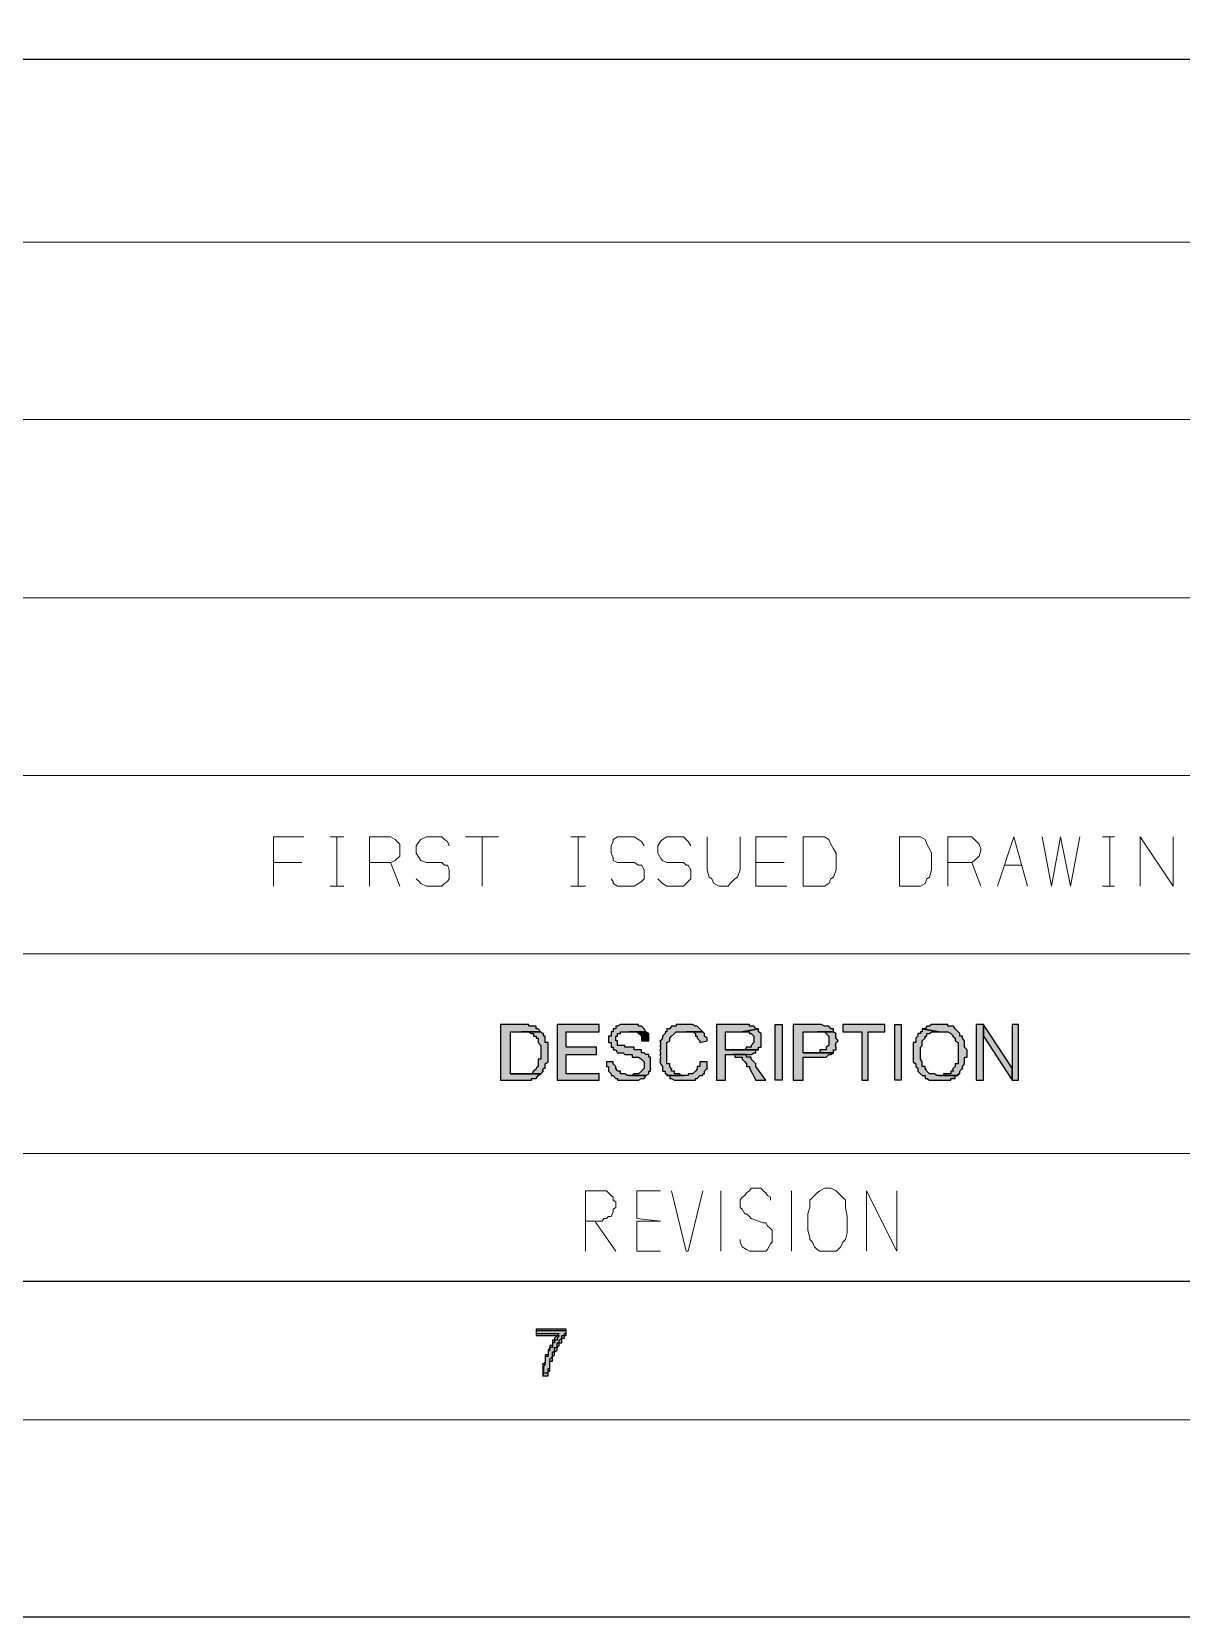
# Model space of a CAD drawing. Header units: millimetres. Extents: x 3 to 291, y 6 to 496.
# Drawn here: x 149.36 to 170.15, y 292.69 to 321.36 of the extents above; entities that cross this region are included whole.
import ezdxf

# ---------------------------------------------------------------- set-up
doc = ezdxf.new("R2010")
doc.units = ezdxf.units.MM
doc.layers.get('0').update_dxf_attribs({"linetype": 'CONTINUOUS'})

msp = doc.modelspace()

# ---------------------------------------------------------------- hatches: boundary and pattern name
for points in [[(158.217, 303.413), (157.836, 303.413), (157.836, 302.404), (158.217, 302.404), (158.266, 302.404), (158.316, 302.404), (158.349, 302.404), (158.399, 302.404), (158.399, 302.437), (158.432, 302.437), (158.481, 302.437), (158.515, 302.486), (158.564, 302.519), (158.018, 302.519), (158.018, 303.28), (158.217, 303.28), (158.564, 303.28), (158.515, 303.33), (158.481, 303.33), (158.481, 303.38), (158.432, 303.38), (158.399, 303.38), (158.349, 303.38), (158.349, 303.413), (158.316, 303.413), (158.266, 303.413)], [(159.623, 303.413), (158.862, 303.413), (158.862, 302.404), (159.623, 302.404), (159.623, 302.519), (159.027, 302.519), (159.027, 302.867), (159.573, 302.867), (159.573, 302.999), (159.027, 302.999), (159.027, 303.28), (159.623, 303.28)], [(160.169, 303.413), (160.136, 303.413), (160.086, 303.413), (160.053, 303.413), (160.004, 303.413), (159.954, 303.38), (159.921, 303.38), (159.921, 303.33), (159.871, 303.33), (159.871, 303.28), (159.838, 303.28), (159.838, 303.247), (159.838, 303.198), (159.788, 303.198), (159.788, 303.165), (159.788, 303.115), (159.788, 303.082), (159.838, 303.082), (159.838, 303.032), (159.838, 302.999), (159.871, 302.999), (159.871, 302.95), (159.921, 302.95), (159.954, 302.9), (160.004, 302.9), (160.053, 302.9), (160.086, 302.867), (160.136, 302.867), (160.169, 302.867), (160.219, 302.867), (160.219, 302.817), (160.252, 302.817), (160.301, 302.817), (160.334, 302.817), (160.384, 302.784), (160.434, 302.734), (160.434, 302.701), (160.434, 302.652), (160.434, 302.619), (160.384, 302.569), (160.334, 302.519), (160.301, 302.519), (160.252, 302.519), (160.219, 302.486), (160.169, 302.486), (160.467, 302.486), (160.516, 302.519), (160.516, 302.569), (160.55, 302.569), (160.55, 302.619), (160.55, 302.602), (160.55, 302.652), (160.55, 302.701), (160.55, 302.734), (160.55, 302.784), (160.55, 302.817), (160.516, 302.817), (160.516, 302.867), (160.467, 302.867), (160.434, 302.9), (160.384, 302.9), (160.384, 302.95), (160.334, 302.95), (160.301, 302.95), (160.252, 302.95), (160.252, 302.999), (160.219, 302.999), (160.169, 302.999), (160.136, 302.999), (160.086, 302.999), (160.086, 303.032), (160.053, 303.032), (160.004, 303.032), (159.954, 303.032), (159.954, 303.082), (159.954, 303.115), (159.921, 303.115), (159.921, 303.165), (159.921, 303.198), (159.954, 303.198), (159.954, 303.247), (160.004, 303.247), (160.004, 303.28), (160.053, 303.28), (160.086, 303.28), (160.136, 303.28), (160.169, 303.28), (160.467, 303.28), (160.434, 303.33), (160.384, 303.38), (160.334, 303.38), (160.334, 303.413), (160.301, 303.413), (160.252, 303.413), (160.219, 303.413)], [(161.195, 303.413), (161.145, 303.413), (161.112, 303.413), (161.062, 303.413), (161.013, 303.413), (161.013, 303.38), (160.98, 303.38), (160.93, 303.38), (160.897, 303.33), (160.847, 303.33), (160.847, 303.28), (160.814, 303.28), (160.814, 303.247), (160.765, 303.198), (160.765, 303.165), (160.732, 303.115), (160.715, 303.115), (160.732, 303.082), (160.732, 303.032), (160.715, 303.032), (160.732, 302.999), (160.732, 302.95), (160.715, 302.95), (160.732, 302.9), (160.732, 302.867), (160.715, 302.867), (160.732, 302.817), (160.732, 302.784), (160.715, 302.784), (160.732, 302.734), (160.715, 302.734), (160.732, 302.701), (160.765, 302.652), (160.765, 302.619), (160.765, 302.569), (160.814, 302.569), (160.814, 302.519), (160.847, 302.519), (160.847, 302.486), (161.145, 302.486), (161.112, 302.486), (161.062, 302.519), (161.013, 302.519), (160.98, 302.519), (160.98, 302.569), (160.93, 302.569), (160.93, 302.619), (160.93, 302.602), (160.897, 302.652), (160.897, 302.701), (160.847, 302.701), (160.847, 302.734), (160.847, 302.784), (160.847, 302.817), (160.847, 302.867), (160.847, 302.9), (160.847, 302.95), (160.847, 302.999), (160.847, 303.032), (160.847, 303.082), (160.897, 303.115), (160.897, 303.165), (160.93, 303.198), (160.98, 303.247), (161.013, 303.28), (161.062, 303.28), (161.112, 303.28), (161.145, 303.28), (161.195, 303.28), (161.493, 303.28), (161.443, 303.33), (161.393, 303.38), (161.36, 303.38), (161.311, 303.413), (161.277, 303.413), (161.228, 303.413)], [(162.204, 303.413), (161.741, 303.413), (161.741, 302.404), (161.906, 302.404), (161.906, 302.867), (162.039, 302.867), (162.287, 302.867), (162.336, 302.867), (162.369, 302.867), (162.419, 302.9), (162.452, 302.9), (162.452, 302.95), (162.502, 302.95), (161.906, 302.95), (161.906, 303.28), (162.204, 303.28), (162.502, 303.33), (162.452, 303.33), (162.419, 303.38), (162.369, 303.38), (162.336, 303.38), (162.336, 303.413), (162.287, 303.413), (162.254, 303.413)], [(162.502, 303.33), (162.204, 303.28), (162.254, 303.28), (162.287, 303.28), (162.336, 303.28), (162.336, 303.247), (162.369, 303.247), (162.419, 303.198), (162.419, 303.165), (162.419, 303.115), (162.419, 303.082), (162.369, 303.032), (162.369, 302.999), (162.336, 302.999), (162.287, 302.999), (162.254, 302.95), (162.204, 302.95), (162.171, 302.95), (161.906, 302.95), (162.502, 302.95), (162.502, 302.999), (162.551, 302.999), (162.551, 303.032), (162.551, 303.082), (162.551, 303.115), (162.551, 303.165), (162.551, 303.198), (162.551, 303.247), (162.502, 303.28)], [(162.8, 302.404), (162.932, 302.404), (162.932, 303.413), (162.8, 303.413)], [(163.511, 303.413), (163.13, 303.413), (163.13, 302.404), (163.312, 302.404), (163.312, 302.817), (163.561, 302.817), (163.61, 302.817), (163.643, 302.817), (163.693, 302.817), (163.726, 302.817), (163.776, 302.867), (163.809, 302.867), (163.858, 302.9), (163.312, 302.9), (163.312, 303.28), (163.561, 303.28), (163.858, 303.28), (163.858, 303.33), (163.809, 303.33), (163.776, 303.38), (163.726, 303.38), (163.693, 303.38), (163.643, 303.413), (163.61, 303.413), (163.561, 303.413)], [(164.785, 303.413), (164.024, 303.413), (164.024, 303.28), (164.371, 303.28), (164.371, 302.404), (164.487, 302.404), (164.487, 303.28), (164.785, 303.28)], [(164.967, 302.404), (165.083, 302.404), (165.083, 303.413), (164.967, 303.413)], [(165.463, 303.33), (165.463, 303.28), (165.43, 303.28), (165.43, 303.247), (165.381, 303.247), (165.381, 303.198), (165.347, 303.165), (165.347, 303.115), (165.347, 303.082), (165.298, 303.082), (165.298, 303.032), (165.298, 302.999), (165.298, 302.95), (165.298, 302.9), (165.298, 302.867), (165.298, 302.817), (165.298, 302.784), (165.298, 302.734), (165.347, 302.701), (165.347, 302.652), (165.381, 302.619), (165.381, 302.569), (165.43, 302.519), (165.463, 302.486), (165.513, 302.486), (165.513, 302.437), (165.546, 302.437), (165.596, 302.404), (165.629, 302.404), (165.678, 302.404), (165.728, 302.404), (165.761, 302.404), (165.811, 302.404), (165.844, 302.404), (165.893, 302.404), (165.927, 302.404), (165.976, 302.404), (165.976, 302.437), (166.026, 302.437), (166.009, 302.437), (166.059, 302.437), (166.059, 302.486), (166.109, 302.486), (165.761, 302.486), (165.728, 302.486), (165.678, 302.519), (165.629, 302.519), (165.596, 302.519), (165.546, 302.569), (165.513, 302.619), (165.513, 302.602), (165.513, 302.652), (165.463, 302.652), (165.463, 302.701), (165.463, 302.734), (165.43, 302.784), (165.43, 302.817), (165.43, 302.867), (165.43, 302.9), (165.43, 302.95), (165.43, 302.999), (165.463, 303.032), (165.463, 303.082), (165.463, 303.115), (165.513, 303.165), (165.513, 303.198), (165.546, 303.198), (165.546, 303.247), (165.596, 303.247), (165.629, 303.28), (165.678, 303.28), (165.728, 303.28), (165.761, 303.28)], [(165.761, 303.413), (165.728, 303.413), (165.678, 303.413), (165.629, 303.413), (165.596, 303.38), (165.546, 303.38), (165.513, 303.33), (165.463, 303.33), (165.761, 303.28), (165.811, 303.28), (165.844, 303.28), (165.893, 303.28), (165.927, 303.28), (165.976, 303.247), (166.026, 303.198), (166.009, 303.198), (166.059, 303.165), (166.059, 303.115), (166.109, 303.082), (166.109, 303.032), (166.109, 302.999), (166.109, 302.95), (166.109, 302.9), (166.109, 302.867), (166.109, 302.817), (166.109, 302.784), (166.109, 302.734), (166.109, 302.701), (166.059, 302.701), (166.059, 302.652), (166.026, 302.619), (166.009, 302.602), (166.026, 302.569), (165.976, 302.569), (165.976, 302.519), (165.927, 302.519), (165.893, 302.519), (165.844, 302.519), (165.844, 302.486), (165.811, 302.486), (165.761, 302.486), (166.109, 302.486), (166.109, 302.519), (166.142, 302.519), (166.142, 302.569), (166.191, 302.619), (166.191, 302.602), (166.191, 302.652), (166.224, 302.701), (166.224, 302.734), (166.224, 302.784), (166.224, 302.817), (166.274, 302.817), (166.274, 302.867), (166.274, 302.9), (166.274, 302.95), (166.224, 302.999), (166.224, 303.032), (166.224, 303.082), (166.224, 303.115), (166.191, 303.165), (166.191, 303.198), (166.142, 303.198), (166.142, 303.247), (166.109, 303.28), (166.059, 303.33), (166.026, 303.38), (166.009, 303.38), (165.976, 303.38), (165.927, 303.38), (165.927, 303.413), (165.893, 303.413), (165.844, 303.413), (165.811, 303.413)], [(166.572, 303.413), (166.439, 303.413), (166.439, 302.404), (166.572, 302.404), (166.572, 303.198)], [(166.572, 303.413), (166.572, 303.198), (167.085, 302.404), (167.085, 302.619)], [(167.2, 303.413), (167.085, 303.413), (167.085, 302.619), (167.085, 302.404), (167.2, 302.404)], [(158.564, 303.28), (158.217, 303.28), (158.266, 303.28), (158.316, 303.28), (158.349, 303.28), (158.399, 303.247), (158.432, 303.247), (158.432, 303.198), (158.481, 303.198), (158.481, 303.165), (158.515, 303.165), (158.515, 303.115), (158.515, 303.082), (158.564, 303.032), (158.564, 302.999), (158.564, 302.95), (158.564, 302.9), (158.564, 302.867), (158.564, 302.817), (158.564, 302.784), (158.515, 302.784), (158.515, 302.734), (158.515, 302.701), (158.515, 302.652), (158.481, 302.619), (158.481, 302.602), (158.432, 302.569), (158.399, 302.519), (158.349, 302.519), (158.316, 302.519), (158.266, 302.519), (158.217, 302.519), (158.018, 302.519), (158.564, 302.519), (158.614, 302.569), (158.597, 302.569), (158.614, 302.619), (158.647, 302.619), (158.647, 302.652), (158.647, 302.701), (158.697, 302.734), (158.697, 302.784), (158.697, 302.817), (158.697, 302.867), (158.697, 302.9), (158.697, 302.95), (158.697, 302.999), (158.697, 303.032), (158.697, 303.082), (158.647, 303.082), (158.647, 303.115), (158.647, 303.165), (158.647, 303.198), (158.614, 303.198), (158.614, 303.247), (158.597, 303.247)], [(160.467, 303.28), (160.169, 303.28), (160.219, 303.28), (160.252, 303.28), (160.301, 303.28), (160.334, 303.247), (160.384, 303.198), (160.384, 303.165), (160.384, 303.115), (160.516, 303.115), (160.516, 303.165), (160.516, 303.198), (160.516, 303.247)], [(161.493, 303.28), (161.195, 303.28), (161.228, 303.28), (161.277, 303.28), (161.311, 303.28), (161.36, 303.247), (161.36, 303.198), (161.393, 303.198), (161.393, 303.165), (161.443, 303.115), (161.443, 303.082), (161.575, 303.115), (161.575, 303.165), (161.526, 303.198), (161.526, 303.247)], [(163.858, 303.28), (163.561, 303.28), (163.61, 303.28), (163.643, 303.28), (163.693, 303.28), (163.726, 303.247), (163.776, 303.198), (163.776, 303.165), (163.776, 303.115), (163.776, 303.082), (163.776, 303.032), (163.726, 302.999), (163.726, 302.95), (163.693, 302.95), (163.643, 302.95), (163.61, 302.95), (163.61, 302.9), (163.561, 302.9), (163.312, 302.9), (163.858, 302.9), (163.858, 302.95), (163.908, 302.95), (163.908, 302.999), (163.892, 302.999), (163.908, 303.032), (163.892, 303.032), (163.908, 303.082), (163.941, 303.115), (163.908, 303.165), (163.892, 303.165), (163.908, 303.198), (163.892, 303.198), (163.908, 303.247), (163.892, 303.247)], [(162.287, 302.867), (162.039, 302.867), (162.072, 302.867), (162.072, 302.817), (162.121, 302.817), (162.171, 302.817), (162.204, 302.817), (162.204, 302.784), (162.254, 302.734), (162.287, 302.701), (162.287, 302.652), (162.336, 302.652), (162.336, 302.619), (162.452, 302.404), (162.634, 302.404), (162.452, 302.652), (162.452, 302.701), (162.419, 302.734), (162.369, 302.784), (162.369, 302.817), (162.336, 302.817), (162.287, 302.817)], [(159.871, 302.734), (159.755, 302.734), (159.755, 302.701), (159.755, 302.652), (159.788, 302.652), (159.788, 302.619), (159.788, 302.602), (159.788, 302.569), (159.838, 302.519), (159.838, 302.486), (159.871, 302.486), (159.921, 302.437), (159.954, 302.437), (159.954, 302.404), (160.004, 302.404), (160.053, 302.404), (160.086, 302.404), (160.136, 302.404), (160.169, 302.404), (160.219, 302.404), (160.252, 302.404), (160.301, 302.404), (160.334, 302.404), (160.384, 302.437), (160.434, 302.437), (160.467, 302.486), (160.169, 302.486), (160.136, 302.486), (160.086, 302.519), (160.053, 302.519), (160.004, 302.519), (160.004, 302.569), (159.954, 302.569), (159.921, 302.619), (159.921, 302.602), (159.921, 302.652), (159.871, 302.701)], [(161.443, 302.734), (161.443, 302.701), (161.443, 302.652), (161.393, 302.652), (161.393, 302.619), (161.393, 302.602), (161.36, 302.569), (161.311, 302.519), (161.277, 302.519), (161.228, 302.519), (161.228, 302.486), (161.195, 302.486), (161.145, 302.486), (160.847, 302.486), (160.897, 302.486), (160.897, 302.437), (160.93, 302.437), (160.98, 302.404), (161.013, 302.404), (161.062, 302.404), (161.112, 302.404), (161.145, 302.404), (161.195, 302.404), (161.228, 302.404), (161.277, 302.404), (161.311, 302.404), (161.36, 302.404), (161.36, 302.437), (161.393, 302.437), (161.443, 302.486), (161.493, 302.486), (161.493, 302.519), (161.526, 302.519), (161.526, 302.569), (161.575, 302.619), (161.575, 302.602), (161.575, 302.652), (161.575, 302.701), (161.575, 302.734)], [(159.027, 297.903), (158.481, 297.903), (158.481, 297.821), (158.895, 297.821), (158.862, 297.788), (158.812, 297.738), (158.812, 297.705), (158.779, 297.705), (158.779, 297.655), (158.779, 297.606), (158.73, 297.606), (158.73, 297.573), (158.697, 297.523), (158.697, 297.49), (158.697, 297.44), (158.647, 297.44), (158.647, 297.407), (158.647, 297.357), (158.647, 297.324), (158.647, 297.308), (158.614, 297.275), (158.597, 297.275), (158.614, 297.225), (158.597, 297.225), (158.614, 297.192), (158.614, 297.142), (158.597, 297.142), (158.614, 297.109), (158.697, 297.109), (158.697, 297.142), (158.697, 297.192), (158.73, 297.192), (158.73, 297.225), (158.73, 297.275), (158.73, 297.324), (158.73, 297.308), (158.73, 297.357), (158.779, 297.407), (158.779, 297.44), (158.779, 297.49), (158.812, 297.49), (158.812, 297.523), (158.812, 297.573), (158.862, 297.573), (158.862, 297.606), (158.862, 297.655), (158.895, 297.655), (158.895, 297.705), (158.945, 297.738), (158.945, 297.788), (158.994, 297.788), (158.994, 297.821), (159.027, 297.821)], [(159.027, 297.87), (158.481, 297.87), (158.481, 297.788), (158.895, 297.788), (158.862, 297.738), (158.862, 297.705), (158.812, 297.705), (158.812, 297.655), (158.779, 297.655), (158.779, 297.606), (158.779, 297.573), (158.73, 297.573), (158.73, 297.523), (158.697, 297.49), (158.697, 297.44), (158.697, 297.407), (158.647, 297.407), (158.647, 297.357), (158.647, 297.324), (158.647, 297.308), (158.647, 297.275), (158.614, 297.225), (158.614, 297.192), (158.597, 297.192), (158.614, 297.142), (158.597, 297.142), (158.614, 297.109), (158.597, 297.109), (158.614, 297.06), (158.597, 297.06), (158.697, 297.06), (158.697, 297.109), (158.697, 297.142), (158.73, 297.142), (158.73, 297.192), (158.73, 297.225), (158.73, 297.275), (158.73, 297.324), (158.779, 297.324), (158.779, 297.357), (158.779, 297.407), (158.812, 297.44), (158.812, 297.49), (158.862, 297.523), (158.862, 297.573), (158.895, 297.606), (158.895, 297.655), (158.945, 297.655), (158.945, 297.705), (158.945, 297.738), (158.994, 297.738), (158.994, 297.788), (159.027, 297.788)]]:
    msp.add_hatch(color=7).paths.add_polyline_path(points)

# ---------------------------------------------------------------- linework, layer by layer
at = {"color": 7, "linetype": 'Continuous', "lineweight": 25}
for points in [[(3.044, 496.423), (291.468, 496.423), (291.468, 292.692), (3.044, 292.692)], [(9.017, 490.616), (285.495, 490.616), (285.495, 298.764), (9.017, 298.764)]]:
    msp.add_lwpolyline(points, close=True, dxfattribs=at)
at = {"color": 7, "linetype": 'Continuous', "lineweight": 5}
for points in [[(6.552, 493.031), (287.96, 493.031), (287.96, 296.265), (6.552, 296.265)], [(163.776, 300.451), (163.693, 300.451), (163.61, 300.402), (163.561, 300.369), (163.511, 300.319), (163.428, 300.236), (163.428, 300.104), (163.395, 299.988), (163.395, 299.856), (163.395, 299.823), (163.395, 299.723), (163.395, 299.69), (163.428, 299.558), (163.428, 299.525), (163.478, 299.475), (163.511, 299.392), (163.561, 299.343), (163.61, 299.31), (163.693, 299.31), (163.776, 299.31), (163.809, 299.31), (163.908, 299.31), (163.941, 299.343), (163.991, 299.392), (164.024, 299.475), (164.074, 299.525), (164.107, 299.641), (164.107, 299.69), (164.107, 299.773), (164.107, 299.823), (164.107, 299.938), (164.074, 300.104), (164.074, 300.236), (163.991, 300.319), (163.941, 300.369), (163.908, 300.402), (163.809, 300.451)]]:
    msp.add_lwpolyline(points, close=True, dxfattribs=at)
at = {"color": 7, "linetype": 'Continuous', "lineweight": 25}
msp.add_lwpolyline([(9.017, 320.867), (285.495, 320.867), (285.495, 320.867)], dxfattribs=at)
at = {"color": 7, "linetype": 'Continuous', "lineweight": 5}
for points in [[(128.618, 320.867), (199.909, 320.867), (199.909, 320.867)], [(128.618, 317.558), (205.617, 317.558), (205.617, 317.558)], [(128.618, 314.349), (205.617, 314.349), (205.617, 314.349)], [(128.618, 311.123), (205.617, 311.123), (205.617, 311.123)], [(128.618, 307.913), (205.617, 307.913), (205.617, 307.913)], [(128.618, 304.687), (205.617, 304.687), (205.617, 304.687)], [(128.618, 301.08), (205.617, 301.08), (205.617, 301.08)], [(159.375, 299.31), (159.375, 300.402), (159.673, 300.402), (159.706, 300.402), (159.755, 300.402), (159.788, 300.369), (159.838, 300.319), (159.871, 300.286), (159.871, 300.236), (159.921, 300.203), (159.921, 300.104), (159.871, 300.071), (159.871, 300.021), (159.838, 299.938), (159.788, 299.938), (159.755, 299.905), (159.706, 299.905), (159.673, 299.856), (159.375, 299.856), (159.54, 299.856), (159.921, 299.31)], [(160.732, 299.31), (160.301, 299.31), (160.301, 299.856), (160.732, 299.856), (160.301, 299.905), (160.301, 300.402), (160.732, 300.402)], [(160.93, 300.402), (161.195, 299.31), (161.228, 299.31), (161.493, 300.402)], [(161.823, 299.31), (161.823, 300.402), (161.823, 300.402)], [(162.171, 299.525), (162.171, 299.475), (162.204, 299.392), (162.287, 299.343), (162.336, 299.31), (162.419, 299.31), (162.452, 299.31), (162.551, 299.31), (162.634, 299.31), (162.667, 299.343), (162.717, 299.442), (162.75, 299.475), (162.75, 299.525), (162.75, 299.608), (162.75, 299.641), (162.75, 299.69), (162.717, 299.723), (162.667, 299.773), (162.634, 299.823), (162.585, 299.823), (162.369, 299.905), (162.336, 299.938), (162.287, 299.988), (162.254, 299.988), (162.204, 300.071), (162.171, 300.104), (162.171, 300.203), (162.171, 300.236), (162.204, 300.286), (162.254, 300.319), (162.287, 300.369), (162.336, 300.402), (162.369, 300.451), (162.452, 300.451), (162.551, 300.451), (162.585, 300.402), (162.634, 300.369), (162.667, 300.319), (162.717, 300.286), (162.717, 300.236)], [(163.097, 299.31), (163.097, 300.402), (163.097, 300.402)], [(164.454, 299.31), (164.454, 300.402), (165, 299.31), (165, 300.402)]]:
    msp.add_lwpolyline(points, dxfattribs=at)
at = {"color": 7, "linetype": 'Continuous', "lineweight": 20}
for points in [[(154.279, 306.804), (153.733, 306.804), (153.733, 305.911)], [(154.279, 306.804), (153.733, 306.804), (153.733, 305.911)], [(154.759, 306.804), (155.007, 306.804), (155.007, 306.804)], [(154.759, 306.804), (155.007, 306.804), (155.007, 306.804)], [(154.875, 305.911), (154.875, 306.804), (154.875, 306.804)], [(154.875, 305.911), (154.875, 306.804), (154.875, 306.804)], [(155.47, 305.911), (155.47, 306.804), (155.851, 306.804), (155.934, 306.755), (156.016, 306.672), (156.016, 306.589), (156.016, 306.556), (156.016, 306.457), (155.934, 306.374), (155.851, 306.341), (155.47, 306.341)], [(155.47, 305.911), (155.47, 306.804), (155.851, 306.804), (155.934, 306.755), (156.016, 306.672), (156.016, 306.589), (156.016, 306.556), (156.016, 306.457), (155.934, 306.374), (155.851, 306.341), (155.47, 306.341)], [(156.314, 306.043), (156.364, 305.994), (156.397, 305.961), (156.496, 305.911), (156.777, 305.911), (156.827, 305.961), (156.877, 305.994), (156.91, 306.043), (156.91, 306.209), (156.877, 306.292), (156.827, 306.292), (156.777, 306.341), (156.496, 306.341), (156.397, 306.374), (156.364, 306.424), (156.314, 306.507), (156.314, 306.639), (156.364, 306.722), (156.397, 306.755), (156.496, 306.804), (156.777, 306.804), (156.827, 306.755), (156.877, 306.722), (156.91, 306.639)], [(156.314, 306.043), (156.364, 305.994), (156.397, 305.961), (156.496, 305.911), (156.777, 305.911), (156.827, 305.961), (156.877, 305.994), (156.91, 306.043), (156.91, 306.209), (156.877, 306.292), (156.827, 306.292), (156.777, 306.341), (156.496, 306.341), (156.397, 306.374), (156.364, 306.424), (156.314, 306.507), (156.314, 306.639), (156.364, 306.722), (156.397, 306.755), (156.496, 306.804), (156.777, 306.804), (156.827, 306.755), (156.877, 306.722), (156.91, 306.639)], [(157.207, 306.804), (157.803, 306.804), (157.803, 306.804)], [(157.207, 306.804), (157.803, 306.804), (157.803, 306.804)], [(157.505, 305.911), (157.505, 306.804), (157.505, 306.804)], [(157.505, 305.911), (157.505, 306.804), (157.505, 306.804)], [(159.11, 306.804), (159.375, 306.804), (159.375, 306.804)], [(159.11, 306.804), (159.375, 306.804), (159.375, 306.804)], [(159.242, 305.911), (159.242, 306.804), (159.242, 306.804)], [(159.242, 305.911), (159.242, 306.804), (159.242, 306.804)], [(159.838, 306.043), (159.871, 305.994), (159.871, 305.961), (159.954, 305.911), (160.252, 305.911), (160.334, 305.961), (160.384, 305.994), (160.434, 306.043), (160.434, 306.209), (160.384, 306.292), (160.334, 306.292), (160.252, 306.341), (159.954, 306.341), (159.871, 306.374), (159.871, 306.424), (159.838, 306.507), (159.838, 306.639), (159.871, 306.722), (159.871, 306.755), (159.954, 306.804), (160.252, 306.804), (160.334, 306.755), (160.384, 306.722), (160.434, 306.639)], [(159.838, 306.043), (159.871, 305.994), (159.871, 305.961), (159.954, 305.911), (160.252, 305.911), (160.334, 305.961), (160.384, 305.994), (160.434, 306.043), (160.434, 306.209), (160.384, 306.292), (160.334, 306.292), (160.252, 306.341), (159.954, 306.341), (159.871, 306.374), (159.871, 306.424), (159.838, 306.507), (159.838, 306.639), (159.871, 306.722), (159.871, 306.755), (159.954, 306.804), (160.252, 306.804), (160.334, 306.755), (160.384, 306.722), (160.434, 306.639)], [(160.682, 306.043), (160.732, 305.994), (160.765, 305.961), (160.847, 305.911), (161.145, 305.911), (161.195, 305.961), (161.228, 305.994), (161.277, 306.043), (161.277, 306.209), (161.228, 306.292), (161.195, 306.292), (161.145, 306.341), (160.847, 306.341), (160.765, 306.374), (160.732, 306.424), (160.682, 306.507), (160.682, 306.639), (160.732, 306.722), (160.765, 306.755), (160.847, 306.804), (161.145, 306.804), (161.195, 306.755), (161.228, 306.722), (161.277, 306.639)], [(160.682, 306.043), (160.732, 305.994), (160.765, 305.961), (160.847, 305.911), (161.145, 305.911), (161.195, 305.961), (161.228, 305.994), (161.277, 306.043), (161.277, 306.209), (161.228, 306.292), (161.195, 306.292), (161.145, 306.341), (160.847, 306.341), (160.765, 306.374), (160.732, 306.424), (160.682, 306.507), (160.682, 306.639), (160.732, 306.722), (160.765, 306.755), (160.847, 306.804), (161.145, 306.804), (161.195, 306.755), (161.228, 306.722), (161.277, 306.639)], [(161.575, 306.804), (161.575, 306.209), (161.608, 306.076), (161.658, 306.043), (161.691, 305.961), (161.79, 305.911), (161.956, 305.911), (161.989, 305.961), (162.072, 306.043), (162.121, 306.076), (162.171, 306.209), (162.171, 306.804)], [(161.575, 306.804), (161.575, 306.209), (161.608, 306.076), (161.658, 306.043), (161.691, 305.961), (161.79, 305.911), (161.956, 305.911), (161.989, 305.961), (162.072, 306.043), (162.121, 306.076), (162.171, 306.209), (162.171, 306.804)], [(163.015, 306.804), (162.452, 306.804), (162.452, 305.911), (163.015, 305.911)], [(163.015, 306.804), (162.452, 306.804), (162.452, 305.911), (163.015, 305.911)], [(165.927, 305.911), (165.927, 306.804), (166.357, 306.804), (166.406, 306.755), (166.489, 306.672), (166.522, 306.589), (166.522, 306.556), (166.489, 306.457), (166.406, 306.374), (166.357, 306.341), (165.927, 306.341)], [(165.927, 305.911), (165.927, 306.804), (166.357, 306.804), (166.406, 306.755), (166.489, 306.672), (166.522, 306.589), (166.522, 306.556), (166.489, 306.457), (166.406, 306.374), (166.357, 306.341), (165.927, 306.341)], [(166.82, 305.911), (167.118, 306.804), (167.366, 305.911)], [(166.82, 305.911), (167.118, 306.804), (167.366, 305.911)], [(167.631, 306.804), (167.796, 305.911), (167.962, 306.804), (168.144, 305.911), (168.309, 306.804)], [(167.631, 306.804), (167.796, 305.911), (167.962, 306.804), (168.144, 305.911), (168.309, 306.804)], [(168.723, 306.804), (168.938, 306.804), (168.938, 306.804)], [(168.723, 306.804), (168.938, 306.804), (168.938, 306.804)], [(168.855, 305.911), (168.855, 306.804), (168.855, 306.804)], [(168.855, 305.911), (168.855, 306.804), (168.855, 306.804)], [(169.401, 305.911), (169.401, 306.804), (169.997, 305.911), (169.997, 306.804)], [(169.401, 305.911), (169.401, 306.804), (169.997, 305.911), (169.997, 306.804)], [(153.733, 306.341), (154.246, 306.341), (154.246, 306.341)], [(153.733, 306.341), (154.246, 306.341), (154.246, 306.341)], [(155.851, 306.341), (156.016, 305.911), (156.016, 305.911)], [(155.851, 306.341), (156.016, 305.911), (156.016, 305.911)], [(162.965, 306.341), (162.452, 306.341), (162.452, 306.341)], [(162.965, 306.341), (162.452, 306.341), (162.452, 306.341)], [(166.357, 306.341), (166.522, 305.911), (166.522, 305.911)], [(166.357, 306.341), (166.522, 305.911), (166.522, 305.911)], [(166.952, 306.292), (167.25, 306.292), (167.25, 306.292)], [(166.952, 306.292), (167.25, 306.292), (167.25, 306.292)], [(154.759, 305.911), (155.007, 305.911), (155.007, 305.911)], [(154.759, 305.911), (155.007, 305.911), (155.007, 305.911)], [(159.11, 305.911), (159.375, 305.911), (159.375, 305.911)], [(159.11, 305.911), (159.375, 305.911), (159.375, 305.911)], [(168.723, 305.911), (168.938, 305.911), (168.938, 305.911)], [(168.723, 305.911), (168.938, 305.911), (168.938, 305.911)]]:
    msp.add_lwpolyline(points, dxfattribs=at)
for points in [[(163.312, 305.911), (163.312, 306.341), (163.312, 306.804), (163.693, 306.804), (163.776, 306.755), (163.809, 306.672), (163.858, 306.589), (163.908, 306.507), (163.908, 306.209), (163.858, 306.076), (163.809, 306.043), (163.776, 305.961), (163.693, 305.911)], [(163.312, 305.911), (163.312, 306.341), (163.312, 306.804), (163.693, 306.804), (163.776, 306.755), (163.809, 306.672), (163.858, 306.589), (163.908, 306.507), (163.908, 306.209), (163.858, 306.076), (163.809, 306.043), (163.776, 305.961), (163.693, 305.911)], [(165.05, 305.911), (165.05, 306.341), (165.05, 306.804), (165.43, 306.804), (165.513, 306.755), (165.546, 306.672), (165.596, 306.589), (165.629, 306.507), (165.629, 306.209), (165.596, 306.076), (165.546, 306.043), (165.513, 305.961), (165.43, 305.911)], [(165.05, 305.911), (165.05, 306.341), (165.05, 306.804), (165.43, 306.804), (165.513, 306.755), (165.546, 306.672), (165.596, 306.589), (165.629, 306.507), (165.629, 306.209), (165.596, 306.076), (165.546, 306.043), (165.513, 305.961), (165.43, 305.911)]]:
    msp.add_lwpolyline(points, close=True, dxfattribs=at)
at = {"color": 7, "linetype": 'Continuous', "lineweight": -2}
for points in [[(158.217, 303.413), (157.836, 303.413), (157.836, 302.404), (158.217, 302.404), (158.266, 302.404), (158.266, 302.404), (158.316, 302.404), (158.349, 302.404), (158.349, 302.404), (158.399, 302.404), (158.399, 302.437), (158.432, 302.437), (158.481, 302.437), (158.481, 302.437), (158.515, 302.486), (158.515, 302.486), (158.515, 302.486), (158.564, 302.519), (158.018, 302.519), (158.018, 303.28), (158.217, 303.28), (158.564, 303.28), (158.515, 303.33), (158.515, 303.33), (158.481, 303.33), (158.481, 303.38), (158.432, 303.38), (158.399, 303.38), (158.399, 303.38), (158.399, 303.38), (158.349, 303.38), (158.349, 303.413), (158.316, 303.413), (158.266, 303.413)], [(159.623, 303.413), (158.862, 303.413), (158.862, 302.404), (159.623, 302.404), (159.623, 302.519), (159.027, 302.519), (159.027, 302.867), (159.573, 302.867), (159.573, 302.999), (159.027, 302.999), (159.027, 303.28), (159.623, 303.28)], [(160.169, 303.413), (160.136, 303.413), (160.086, 303.413), (160.086, 303.413), (160.053, 303.413), (160.004, 303.413), (160.004, 303.413), (159.954, 303.38), (159.954, 303.38), (159.921, 303.38), (159.921, 303.33), (159.871, 303.33), (159.871, 303.28), (159.838, 303.28), (159.838, 303.28), (159.838, 303.247), (159.838, 303.198), (159.788, 303.198), (159.788, 303.165), (159.788, 303.165), (159.788, 303.115), (159.788, 303.082), (159.838, 303.082), (159.838, 303.032), (159.838, 303.032), (159.838, 303.032), (159.838, 302.999), (159.871, 302.999), (159.871, 302.95), (159.921, 302.95), (159.954, 302.9), (159.954, 302.9), (159.954, 302.9), (160.004, 302.9), (160.004, 302.9), (160.053, 302.9), (160.086, 302.867), (160.086, 302.867), (160.136, 302.867), (160.169, 302.867), (160.219, 302.867), (160.219, 302.817), (160.252, 302.817), (160.301, 302.817), (160.301, 302.817), (160.301, 302.817), (160.334, 302.817), (160.384, 302.784), (160.384, 302.784), (160.434, 302.734), (160.434, 302.734), (160.434, 302.734), (160.434, 302.701), (160.434, 302.652), (160.434, 302.652), (160.434, 302.652), (160.434, 302.619), (160.384, 302.569), (160.384, 302.569), (160.384, 302.569), (160.334, 302.519), (160.301, 302.519), (160.301, 302.519), (160.252, 302.519), (160.252, 302.519), (160.219, 302.486), (160.169, 302.486), (160.467, 302.486), (160.516, 302.519), (160.516, 302.519), (160.516, 302.569), (160.55, 302.569), (160.55, 302.619), (160.55, 302.602), (160.55, 302.652), (160.55, 302.701), (160.55, 302.701), (160.55, 302.734), (160.55, 302.734), (160.55, 302.784), (160.55, 302.817), (160.516, 302.817), (160.516, 302.867), (160.467, 302.867), (160.467, 302.867), (160.434, 302.9), (160.434, 302.9), (160.384, 302.9), (160.384, 302.95), (160.384, 302.95), (160.334, 302.95), (160.334, 302.95), (160.301, 302.95), (160.252, 302.95), (160.252, 302.999), (160.219, 302.999), (160.169, 302.999), (160.136, 302.999), (160.086, 302.999), (160.086, 303.032), (160.053, 303.032), (160.004, 303.032), (160.004, 303.032), (159.954, 303.032), (159.954, 303.082), (159.954, 303.082), (159.954, 303.115), (159.921, 303.115), (159.921, 303.165), (159.921, 303.165), (159.921, 303.198), (159.954, 303.198), (159.954, 303.247), (160.004, 303.247), (160.004, 303.247), (160.004, 303.28), (160.053, 303.28), (160.053, 303.28), (160.086, 303.28), (160.136, 303.28), (160.169, 303.28), (160.467, 303.28), (160.434, 303.33), (160.434, 303.33), (160.384, 303.38), (160.384, 303.38), (160.334, 303.38), (160.334, 303.38), (160.334, 303.413), (160.301, 303.413), (160.252, 303.413), (160.252, 303.413), (160.219, 303.413)], [(161.195, 303.413), (161.195, 303.413), (161.145, 303.413), (161.112, 303.413), (161.112, 303.413), (161.062, 303.413), (161.013, 303.413), (161.013, 303.38), (160.98, 303.38), (160.98, 303.38), (160.93, 303.38), (160.897, 303.33), (160.897, 303.33), (160.847, 303.33), (160.847, 303.28), (160.814, 303.28), (160.814, 303.247), (160.814, 303.247), (160.765, 303.198), (160.765, 303.165), (160.765, 303.165), (160.765, 303.165), (160.732, 303.115), (160.715, 303.115), (160.732, 303.082), (160.732, 303.032), (160.715, 303.032), (160.732, 302.999), (160.732, 302.95), (160.715, 302.95), (160.732, 302.9), (160.732, 302.867), (160.715, 302.867), (160.732, 302.817), (160.732, 302.784), (160.715, 302.784), (160.732, 302.734), (160.715, 302.734), (160.732, 302.701), (160.765, 302.652), (160.765, 302.652), (160.765, 302.619), (160.765, 302.569), (160.814, 302.569), (160.814, 302.519), (160.847, 302.519), (160.847, 302.486), (160.847, 302.486), (161.145, 302.486), (161.145, 302.486), (161.112, 302.486), (161.112, 302.486), (161.062, 302.519), (161.062, 302.519), (161.013, 302.519), (160.98, 302.519), (160.98, 302.569), (160.93, 302.569), (160.93, 302.619), (160.93, 302.602), (160.897, 302.652), (160.897, 302.652), (160.897, 302.701), (160.897, 302.701), (160.847, 302.701), (160.847, 302.734), (160.847, 302.784), (160.847, 302.784), (160.847, 302.817), (160.847, 302.867), (160.847, 302.867), (160.847, 302.9), (160.847, 302.95), (160.847, 302.95), (160.847, 302.999), (160.847, 303.032), (160.847, 303.032), (160.847, 303.082), (160.897, 303.115), (160.897, 303.115), (160.897, 303.165), (160.897, 303.165), (160.93, 303.198), (160.93, 303.198), (160.98, 303.247), (160.98, 303.247), (160.98, 303.247), (161.013, 303.28), (161.013, 303.28), (161.062, 303.28), (161.112, 303.28), (161.112, 303.28), (161.145, 303.28), (161.195, 303.28), (161.493, 303.28), (161.443, 303.33), (161.443, 303.33), (161.393, 303.38), (161.393, 303.38), (161.36, 303.38), (161.36, 303.38), (161.311, 303.413), (161.277, 303.413), (161.277, 303.413), (161.228, 303.413)], [(162.204, 303.413), (161.741, 303.413), (161.741, 302.404), (161.906, 302.404), (161.906, 302.867), (162.039, 302.867), (162.287, 302.867), (162.287, 302.867), (162.336, 302.867), (162.369, 302.867), (162.369, 302.867), (162.419, 302.9), (162.419, 302.9), (162.452, 302.9), (162.452, 302.95), (162.502, 302.95), (162.502, 302.95), (161.906, 302.95), (161.906, 303.28), (162.204, 303.28), (162.502, 303.33), (162.452, 303.33), (162.452, 303.33), (162.419, 303.38), (162.419, 303.38), (162.419, 303.38), (162.369, 303.38), (162.336, 303.38), (162.336, 303.413), (162.287, 303.413), (162.287, 303.413), (162.254, 303.413)], [(162.502, 303.33), (162.204, 303.28), (162.204, 303.28), (162.254, 303.28), (162.287, 303.28), (162.287, 303.28), (162.336, 303.28), (162.336, 303.247), (162.369, 303.247), (162.369, 303.247), (162.419, 303.198), (162.419, 303.198), (162.419, 303.165), (162.419, 303.115), (162.419, 303.115), (162.419, 303.082), (162.419, 303.082), (162.369, 303.032), (162.369, 303.032), (162.369, 302.999), (162.336, 302.999), (162.336, 302.999), (162.336, 302.999), (162.287, 302.999), (162.254, 302.95), (162.254, 302.95), (162.204, 302.95), (162.171, 302.95), (161.906, 302.95), (162.502, 302.95), (162.502, 302.999), (162.551, 302.999), (162.551, 303.032), (162.551, 303.032), (162.551, 303.082), (162.551, 303.115), (162.551, 303.115), (162.551, 303.165), (162.551, 303.165), (162.551, 303.198), (162.551, 303.247), (162.551, 303.247), (162.502, 303.28), (162.502, 303.28)], [(162.8, 302.404), (162.8, 303.413), (162.932, 303.413), (162.932, 302.404)], [(163.511, 303.413), (163.13, 303.413), (163.13, 302.404), (163.312, 302.404), (163.312, 302.817), (163.561, 302.817), (163.561, 302.817), (163.61, 302.817), (163.643, 302.817), (163.643, 302.817), (163.693, 302.817), (163.726, 302.817), (163.726, 302.817), (163.776, 302.867), (163.776, 302.867), (163.809, 302.867), (163.809, 302.867), (163.858, 302.9), (163.858, 302.9), (163.312, 302.9), (163.312, 303.28), (163.561, 303.28), (163.858, 303.28), (163.858, 303.33), (163.809, 303.33), (163.809, 303.33), (163.776, 303.38), (163.776, 303.38), (163.726, 303.38), (163.726, 303.38), (163.693, 303.38), (163.693, 303.38), (163.643, 303.413), (163.643, 303.413), (163.61, 303.413), (163.561, 303.413)], [(164.785, 303.413), (164.024, 303.413), (164.024, 303.28), (164.371, 303.28), (164.371, 302.404), (164.487, 302.404), (164.487, 303.28), (164.785, 303.28)], [(164.967, 302.404), (164.967, 303.413), (165.083, 303.413), (165.083, 302.404)], [(165.463, 303.33), (165.463, 303.28), (165.43, 303.28), (165.43, 303.28), (165.43, 303.247), (165.381, 303.247), (165.381, 303.198), (165.381, 303.198), (165.347, 303.165), (165.347, 303.165), (165.347, 303.115), (165.347, 303.082), (165.298, 303.082), (165.298, 303.032), (165.298, 302.999), (165.298, 302.999), (165.298, 302.95), (165.298, 302.9), (165.298, 302.9), (165.298, 302.867), (165.298, 302.867), (165.298, 302.817), (165.298, 302.784), (165.298, 302.784), (165.298, 302.734), (165.347, 302.701), (165.347, 302.701), (165.347, 302.652), (165.347, 302.652), (165.347, 302.652), (165.381, 302.619), (165.381, 302.569), (165.381, 302.569), (165.43, 302.519), (165.43, 302.519), (165.463, 302.486), (165.463, 302.486), (165.513, 302.486), (165.513, 302.437), (165.546, 302.437), (165.546, 302.437), (165.596, 302.404), (165.596, 302.404), (165.629, 302.404), (165.678, 302.404), (165.678, 302.404), (165.728, 302.404), (165.761, 302.404), (165.761, 302.404), (165.761, 302.404), (165.811, 302.404), (165.844, 302.404), (165.844, 302.404), (165.893, 302.404), (165.927, 302.404), (165.927, 302.404), (165.976, 302.404), (165.976, 302.437), (166.026, 302.437), (166.009, 302.437), (166.059, 302.437), (166.059, 302.486), (166.109, 302.486), (165.761, 302.486), (165.761, 302.486), (165.728, 302.486), (165.678, 302.519), (165.678, 302.519), (165.629, 302.519), (165.629, 302.519), (165.596, 302.519), (165.546, 302.569), (165.546, 302.569), (165.513, 302.619), (165.513, 302.602), (165.513, 302.602), (165.513, 302.652), (165.463, 302.652), (165.463, 302.701), (165.463, 302.701), (165.463, 302.734), (165.43, 302.784), (165.43, 302.784), (165.43, 302.817), (165.43, 302.867), (165.43, 302.867), (165.43, 302.9), (165.43, 302.95), (165.43, 302.999), (165.43, 302.999), (165.463, 303.032), (165.463, 303.082), (165.463, 303.082), (165.463, 303.115), (165.463, 303.115), (165.513, 303.165), (165.513, 303.165), (165.513, 303.198), (165.546, 303.198), (165.546, 303.198), (165.546, 303.247), (165.596, 303.247), (165.629, 303.28), (165.629, 303.28), (165.678, 303.28), (165.678, 303.28), (165.728, 303.28), (165.761, 303.28), (165.761, 303.28)], [(165.761, 303.413), (165.761, 303.413), (165.761, 303.413), (165.728, 303.413), (165.678, 303.413), (165.678, 303.413), (165.629, 303.413), (165.596, 303.38), (165.596, 303.38), (165.546, 303.38), (165.546, 303.38), (165.513, 303.33), (165.513, 303.33), (165.463, 303.33), (165.761, 303.28), (165.811, 303.28), (165.811, 303.28), (165.844, 303.28), (165.893, 303.28), (165.893, 303.28), (165.927, 303.28), (165.976, 303.247), (165.976, 303.247), (165.976, 303.247), (166.026, 303.198), (166.009, 303.198), (166.059, 303.165), (166.059, 303.115), (166.059, 303.115), (166.109, 303.082), (166.109, 303.082), (166.109, 303.032), (166.109, 303.032), (166.109, 302.999), (166.109, 302.95), (166.109, 302.95), (166.109, 302.9), (166.109, 302.867), (166.109, 302.867), (166.109, 302.817), (166.109, 302.784), (166.109, 302.784), (166.109, 302.734), (166.109, 302.701), (166.059, 302.701), (166.059, 302.652), (166.059, 302.652), (166.026, 302.619), (166.009, 302.602), (166.009, 302.602), (166.026, 302.569), (165.976, 302.569), (165.976, 302.519), (165.927, 302.519), (165.893, 302.519), (165.893, 302.519), (165.844, 302.519), (165.844, 302.486), (165.811, 302.486), (165.761, 302.486), (165.761, 302.486), (166.109, 302.486), (166.109, 302.519), (166.142, 302.519), (166.142, 302.569), (166.142, 302.569), (166.191, 302.619), (166.191, 302.602), (166.191, 302.602), (166.191, 302.652), (166.224, 302.701), (166.224, 302.701), (166.224, 302.734), (166.224, 302.734), (166.224, 302.784), (166.224, 302.817), (166.274, 302.817), (166.274, 302.867), (166.274, 302.9), (166.274, 302.9), (166.274, 302.95), (166.224, 302.999), (166.224, 303.032), (166.224, 303.032), (166.224, 303.082), (166.224, 303.082), (166.224, 303.115), (166.191, 303.165), (166.191, 303.165), (166.191, 303.165), (166.191, 303.198), (166.142, 303.198), (166.142, 303.247), (166.142, 303.247), (166.109, 303.28), (166.109, 303.28), (166.059, 303.33), (166.059, 303.33), (166.026, 303.38), (166.009, 303.38), (165.976, 303.38), (165.976, 303.38), (165.927, 303.38), (165.927, 303.413), (165.893, 303.413), (165.844, 303.413), (165.844, 303.413), (165.811, 303.413)], [(166.572, 303.413), (166.439, 303.413), (166.439, 302.404), (166.572, 302.404), (166.572, 303.198)], [(166.572, 303.413), (166.572, 303.198), (167.085, 302.404), (167.085, 302.619)], [(167.2, 303.413), (167.085, 303.413), (167.085, 302.619), (167.085, 302.404), (167.2, 302.404)], [(158.564, 303.28), (158.217, 303.28), (158.217, 303.28), (158.266, 303.28), (158.266, 303.28), (158.316, 303.28), (158.349, 303.28), (158.349, 303.28), (158.399, 303.247), (158.399, 303.247), (158.399, 303.247), (158.432, 303.247), (158.432, 303.198), (158.481, 303.198), (158.481, 303.165), (158.515, 303.165), (158.515, 303.115), (158.515, 303.115), (158.515, 303.082), (158.515, 303.082), (158.564, 303.032), (158.564, 302.999), (158.564, 302.999), (158.564, 302.95), (158.564, 302.9), (158.564, 302.867), (158.564, 302.867), (158.564, 302.817), (158.564, 302.784), (158.515, 302.784), (158.515, 302.734), (158.515, 302.701), (158.515, 302.701), (158.515, 302.701), (158.515, 302.652), (158.481, 302.619), (158.481, 302.602), (158.432, 302.569), (158.432, 302.569), (158.432, 302.569), (158.399, 302.519), (158.349, 302.519), (158.349, 302.519), (158.316, 302.519), (158.316, 302.519), (158.266, 302.519), (158.217, 302.519), (158.217, 302.519), (158.018, 302.519), (158.564, 302.519), (158.564, 302.519), (158.614, 302.569), (158.597, 302.569), (158.614, 302.619), (158.647, 302.619), (158.647, 302.652), (158.647, 302.652), (158.647, 302.701), (158.647, 302.701), (158.697, 302.734), (158.697, 302.784), (158.697, 302.784), (158.697, 302.817), (158.697, 302.867), (158.697, 302.867), (158.697, 302.9), (158.697, 302.9), (158.697, 302.95), (158.697, 302.999), (158.697, 303.032), (158.697, 303.032), (158.697, 303.082), (158.647, 303.082), (158.647, 303.115), (158.647, 303.165), (158.647, 303.165), (158.647, 303.198), (158.614, 303.198), (158.614, 303.247), (158.597, 303.247)], [(160.467, 303.28), (160.169, 303.28), (160.169, 303.28), (160.219, 303.28), (160.252, 303.28), (160.252, 303.28), (160.301, 303.28), (160.301, 303.28), (160.334, 303.247), (160.334, 303.247), (160.384, 303.198), (160.384, 303.198), (160.384, 303.165), (160.384, 303.165), (160.384, 303.115), (160.516, 303.115), (160.516, 303.115), (160.516, 303.165), (160.516, 303.165), (160.516, 303.198), (160.516, 303.247), (160.516, 303.247)], [(161.493, 303.28), (161.195, 303.28), (161.195, 303.28), (161.228, 303.28), (161.228, 303.28), (161.277, 303.28), (161.311, 303.28), (161.311, 303.28), (161.36, 303.247), (161.36, 303.247), (161.36, 303.198), (161.393, 303.198), (161.393, 303.165), (161.393, 303.165), (161.443, 303.115), (161.443, 303.082), (161.575, 303.115), (161.575, 303.165), (161.575, 303.165), (161.526, 303.198), (161.526, 303.198), (161.526, 303.247)], [(163.858, 303.28), (163.561, 303.28), (163.561, 303.28), (163.61, 303.28), (163.643, 303.28), (163.643, 303.28), (163.693, 303.28), (163.693, 303.28), (163.726, 303.247), (163.726, 303.247), (163.776, 303.198), (163.776, 303.198), (163.776, 303.198), (163.776, 303.165), (163.776, 303.115), (163.776, 303.115), (163.776, 303.082), (163.776, 303.082), (163.776, 303.032), (163.776, 303.032), (163.726, 302.999), (163.726, 302.999), (163.726, 302.95), (163.693, 302.95), (163.693, 302.95), (163.643, 302.95), (163.61, 302.95), (163.61, 302.9), (163.561, 302.9), (163.312, 302.9), (163.858, 302.9), (163.858, 302.95), (163.908, 302.95), (163.908, 302.999), (163.892, 302.999), (163.908, 303.032), (163.892, 303.032), (163.908, 303.082), (163.941, 303.115), (163.941, 303.115), (163.908, 303.165), (163.892, 303.165), (163.908, 303.198), (163.892, 303.198), (163.908, 303.247), (163.892, 303.247)], [(162.287, 302.867), (162.039, 302.867), (162.072, 302.867), (162.072, 302.817), (162.121, 302.817), (162.121, 302.817), (162.171, 302.817), (162.171, 302.817), (162.204, 302.817), (162.204, 302.784), (162.204, 302.784), (162.254, 302.734), (162.254, 302.734), (162.287, 302.701), (162.287, 302.701), (162.287, 302.652), (162.336, 302.652), (162.336, 302.619), (162.452, 302.404), (162.634, 302.404), (162.452, 302.652), (162.452, 302.701), (162.452, 302.701), (162.419, 302.734), (162.419, 302.734), (162.369, 302.784), (162.369, 302.784), (162.369, 302.817), (162.336, 302.817), (162.336, 302.817), (162.287, 302.817)], [(159.871, 302.734), (159.755, 302.734), (159.755, 302.701), (159.755, 302.652), (159.788, 302.652), (159.788, 302.619), (159.788, 302.602), (159.788, 302.569), (159.838, 302.519), (159.838, 302.519), (159.838, 302.486), (159.871, 302.486), (159.871, 302.486), (159.921, 302.437), (159.921, 302.437), (159.954, 302.437), (159.954, 302.404), (160.004, 302.404), (160.004, 302.404), (160.053, 302.404), (160.086, 302.404), (160.086, 302.404), (160.136, 302.404), (160.169, 302.404), (160.169, 302.404), (160.219, 302.404), (160.219, 302.404), (160.252, 302.404), (160.301, 302.404), (160.301, 302.404), (160.334, 302.404), (160.334, 302.404), (160.384, 302.437), (160.384, 302.437), (160.434, 302.437), (160.434, 302.437), (160.467, 302.486), (160.467, 302.486), (160.169, 302.486), (160.169, 302.486), (160.136, 302.486), (160.086, 302.519), (160.086, 302.519), (160.053, 302.519), (160.053, 302.519), (160.004, 302.519), (160.004, 302.569), (159.954, 302.569), (159.954, 302.569), (159.921, 302.619), (159.921, 302.602), (159.921, 302.652), (159.921, 302.652), (159.871, 302.701)], [(161.443, 302.734), (161.443, 302.734), (161.443, 302.734), (161.443, 302.701), (161.443, 302.652), (161.393, 302.652), (161.393, 302.619), (161.393, 302.602), (161.36, 302.569), (161.36, 302.569), (161.36, 302.569), (161.311, 302.519), (161.311, 302.519), (161.277, 302.519), (161.228, 302.519), (161.228, 302.486), (161.195, 302.486), (161.145, 302.486), (160.847, 302.486), (160.897, 302.486), (160.897, 302.437), (160.93, 302.437), (160.93, 302.437), (160.98, 302.404), (161.013, 302.404), (161.013, 302.404), (161.062, 302.404), (161.062, 302.404), (161.112, 302.404), (161.145, 302.404), (161.195, 302.404), (161.195, 302.404), (161.228, 302.404), (161.228, 302.404), (161.277, 302.404), (161.311, 302.404), (161.311, 302.404), (161.36, 302.404), (161.36, 302.437), (161.393, 302.437), (161.393, 302.437), (161.443, 302.486), (161.443, 302.486), (161.493, 302.486), (161.493, 302.519), (161.526, 302.519), (161.526, 302.569), (161.526, 302.569), (161.575, 302.619), (161.575, 302.602), (161.575, 302.652), (161.575, 302.701), (161.575, 302.734)], [(159.027, 297.903), (158.481, 297.903), (158.481, 297.821), (158.895, 297.821), (158.895, 297.821), (158.862, 297.788), (158.862, 297.788), (158.862, 297.788), (158.812, 297.738), (158.812, 297.738), (158.812, 297.705), (158.779, 297.705), (158.779, 297.655), (158.779, 297.655), (158.779, 297.606), (158.73, 297.606), (158.73, 297.606), (158.73, 297.573), (158.73, 297.573), (158.697, 297.523), (158.697, 297.523), (158.697, 297.49), (158.697, 297.49), (158.697, 297.44), (158.647, 297.44), (158.647, 297.407), (158.647, 297.407), (158.647, 297.357), (158.647, 297.357), (158.647, 297.324), (158.647, 297.308), (158.614, 297.275), (158.597, 297.275), (158.614, 297.225), (158.597, 297.225), (158.614, 297.192), (158.614, 297.142), (158.597, 297.142), (158.597, 297.142), (158.614, 297.109), (158.697, 297.109), (158.697, 297.142), (158.697, 297.142), (158.697, 297.192), (158.73, 297.192), (158.73, 297.225), (158.73, 297.225), (158.73, 297.275), (158.73, 297.275), (158.73, 297.324), (158.73, 297.308), (158.73, 297.357), (158.73, 297.357), (158.779, 297.407), (158.779, 297.407), (158.779, 297.44), (158.779, 297.44), (158.779, 297.49), (158.812, 297.49), (158.812, 297.523), (158.812, 297.523), (158.812, 297.573), (158.862, 297.573), (158.862, 297.606), (158.862, 297.606), (158.862, 297.655), (158.895, 297.655), (158.895, 297.705), (158.895, 297.705), (158.945, 297.738), (158.945, 297.738), (158.945, 297.738), (158.945, 297.788), (158.994, 297.788), (158.994, 297.821), (158.994, 297.821), (159.027, 297.821)], [(159.027, 297.87), (158.481, 297.87), (158.481, 297.788), (158.895, 297.788), (158.895, 297.788), (158.862, 297.738), (158.862, 297.738), (158.862, 297.705), (158.812, 297.705), (158.812, 297.705), (158.812, 297.655), (158.779, 297.655), (158.779, 297.606), (158.779, 297.606), (158.779, 297.573), (158.73, 297.573), (158.73, 297.523), (158.73, 297.523), (158.73, 297.523), (158.697, 297.49), (158.697, 297.49), (158.697, 297.44), (158.697, 297.44), (158.697, 297.407), (158.647, 297.407), (158.647, 297.357), (158.647, 297.324), (158.647, 297.308), (158.647, 297.275), (158.647, 297.275), (158.647, 297.275), (158.614, 297.225), (158.614, 297.192), (158.597, 297.192), (158.614, 297.142), (158.597, 297.142), (158.614, 297.109), (158.597, 297.109), (158.614, 297.06), (158.597, 297.06), (158.697, 297.06), (158.697, 297.06), (158.697, 297.109), (158.697, 297.142), (158.73, 297.142), (158.73, 297.192), (158.73, 297.192), (158.73, 297.225), (158.73, 297.225), (158.73, 297.275), (158.73, 297.275), (158.73, 297.275), (158.73, 297.324), (158.779, 297.324), (158.779, 297.357), (158.779, 297.357), (158.779, 297.407), (158.779, 297.407), (158.812, 297.44), (158.812, 297.44), (158.812, 297.49), (158.812, 297.49), (158.862, 297.523), (158.862, 297.523), (158.862, 297.573), (158.862, 297.573), (158.895, 297.606), (158.895, 297.606), (158.895, 297.655), (158.945, 297.655), (158.945, 297.705), (158.945, 297.705), (158.945, 297.738), (158.994, 297.738), (158.994, 297.738), (158.994, 297.788), (159.027, 297.788)]]:
    msp.add_lwpolyline(points, close=True, dxfattribs=at)

doc.saveas('drawing.dxf')
